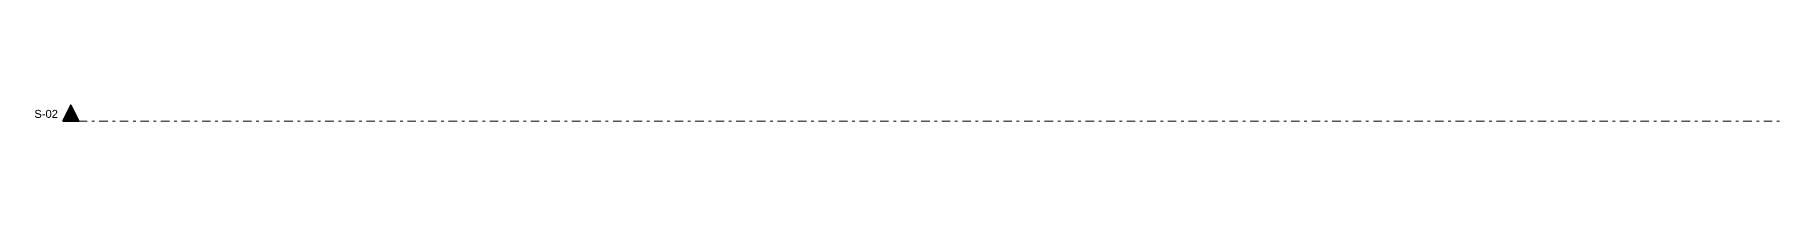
# Model space of a CAD drawing. Header units: metres. Extents: x -436 to 259, y -222 to 285.
# Drawn here: x -435.9 to -370.6, y 33.2 to 33.8 of the extents above; entities that cross this region are included whole.
import ezdxf

# ---------------------------------------------------------------- set-up
doc = ezdxf.new("R2010")
doc.units = ezdxf.units.M
doc.header["$MEASUREMENT"] = 0
doc.linetypes.add('Punto & Rayas', pattern=[0.670278, 0.3175, -0.176389, 0, -0.176389])
doc.layers.add('Marcador - Secciones', color=7, linetype='Continuous')
doc.layers.add('Marcador - Secciones_Pluma_Nº__25', color=7, linetype='Continuous', lineweight=35, true_color=0x40a5ff)
doc.layers.add('Marcador - Secciones_Pluma_Nº__85', color=7, linetype='Continuous', lineweight=20, true_color=0x80c2ff)
doc.styles.add('Estilo_Generado_1', font='arial.ttf')

# ---------------------------------------------------------------- blocks, each defined once
blk = doc.blocks.new('Plano de Corte_1', base_point=(-434.516, 33.177))
at = {"layer": 'Marcador - Secciones_Pluma_Nº__25', "linetype": 'Continuous', "lineweight": 35, "true_color": 0x40a5ff}
blk.add_hatch(color=161, dxfattribs=at).paths.add_polyline_path([(-434.816, 33.177), (-434.216, 33.177), (-434.516, 33.777)])
at = {"layer": 'Marcador - Secciones_Pluma_Nº__25', "color": 161, "linetype": 'Continuous', "lineweight": 35, "true_color": 0x40a5ff, "flags": 128}
blk.add_lwpolyline([(-434.816, 33.177), (-434.216, 33.177), (-434.516, 33.777)], close=True, dxfattribs=at)
at = {"layer": 'Marcador - Secciones_Pluma_Nº__85', "color": 151, "linetype": 'Punto & Rayas', "lineweight": 20, "true_color": 0x80c2ff}
blk.add_line((-434.216, 33.177), (167.759, 33.177), dxfattribs=at)
at = {"layer": 'Marcador - Secciones_Pluma_Nº__25', "color": 161, "lineweight": 35, "true_color": 0x40a5ff, "insert": (-434.996, 33.29), "char_height": 0.3, "attachment_point": 9, "style": 'Estilo_Generado_1'}
blk.add_mtext('\\A1;{\\pqr;\\pt0;\\fArial|b0|i0|c0|p0;\\W1.000000;S-02}', dxfattribs=at)

msp = doc.modelspace()

# ---------------------------------------------------------------- block references
at = {"layer": 'Marcador - Secciones', "color": 151, "lineweight": 20, "true_color": 0x80c2ff}
msp.add_blockref('Plano de Corte_1', (-434.516, 33.177), dxfattribs=at)

doc.saveas('drawing.dxf')
